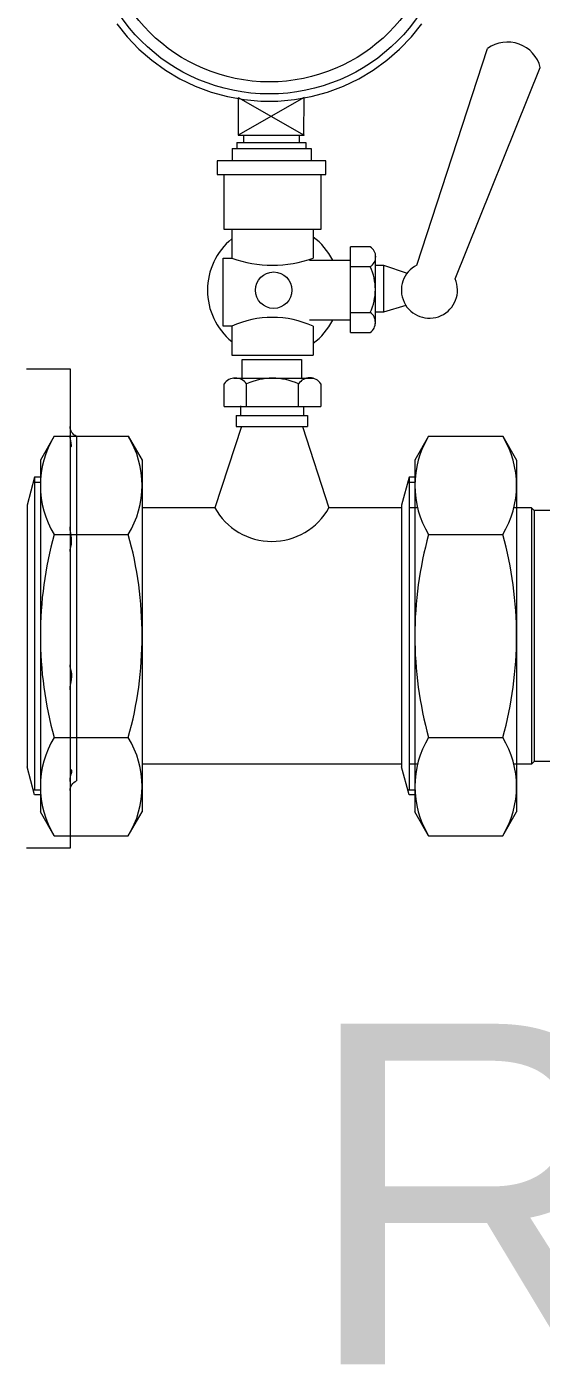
# Model space of a CAD drawing. Extents: x -6531732 to 89637, y -8915 to 32458.
# Drawn here: x 10806.8 to 10995.5, y 30939.9 to 31430.9 of the extents above; entities that cross this region are included whole.
import ezdxf

# ---------------------------------------------------------------- set-up
doc = ezdxf.new("R2010")
doc.units = 0
doc.layers.add('SAN-MC-TEXT', color=7, linetype='Continuous')
doc.layers.add('SAN-MC-VALVE', color=7, linetype='Continuous', lineweight=5)
doc.styles.get("Standard").update_dxf_attribs({"font": 'arial.ttf'})

# ---------------------------------------------------------------- blocks, each defined once
blk = doc.blocks.new('aaaqww')
at = {"color": 7, "linetype": 'Continuous', "lineweight": 5}
for p, q in [((-386642.61, 108727.11), (-386642.61, 108837.11)), ((-386639.61, 108727.11), (-386639.61, 108806.11)), ((-386642.61, 108617.11), (-386642.61, 108727.11)), ((-386639.61, 108648.11), (-386639.61, 108727.11))]:
    blk.add_line(p, q, dxfattribs=at)
for centre, start, end in [((-386637.61, 108810.69), 180, 246.42182), ((-386637.61, 108643.53), 113.57818, 180)]:
    blk.add_arc(centre, 5, start, end, dxfattribs=at)
for points in [[(-386642.61, 108837.11), (-386662.61, 108837.11)], [(-386662.61, 108617.11), (-386642.61, 108617.11)]]:
    blk.add_open_spline(points, degree=1, dxfattribs=at)
for points, knots in [([(-386642.61, 108806.55), (-386642.61, 108806.01), (-386642.55, 108805.5), (-386642.39, 108804.55), (-386642.28, 108804.11), (-386642.06, 108803.31), (-386641.96, 108802.95), (-386641.81, 108802.3), (-386641.77, 108802.03), (-386641.77, 108801.7), (-386641.78, 108801.6), (-386641.82, 108801.43), (-386641.85, 108801.36), (-386641.92, 108801.25), (-386641.97, 108801.21), (-386642.06, 108801.15), (-386642.12, 108801.13), (-386642.28, 108801.13), (-386642.39, 108801.18), (-386642.55, 108801.39), (-386642.61, 108801.55), (-386642.61, 108801.77)], [0, 0, 0, 0, 0.125, 0.125, 0.25, 0.25, 0.375, 0.375, 0.5, 0.5, 0.5625, 0.5625, 0.625, 0.625, 0.6875, 0.6875, 0.75, 0.75, 0.875, 0.875, 1, 1, 1, 1]), ([(-386642.61, 108764.49), (-386642.61, 108763.95), (-386642.55, 108763.4), (-386642.4, 108762.28), (-386642.29, 108761.71), (-386642.09, 108760.58), (-386642, 108760.02), (-386641.85, 108758.89), (-386641.81, 108758.34), (-386641.81, 108757.29), (-386641.86, 108756.77), (-386642, 108755.82), (-386642.09, 108755.38), (-386642.3, 108754.56), (-386642.4, 108754.19), (-386642.51, 108753.7), (-386642.55, 108753.55), (-386642.6, 108753.27), (-386642.61, 108753.14), (-386642.61, 108753.02)], [0, 0, 0, 0, 0.125, 0.125, 0.25, 0.25, 0.375, 0.375, 0.5, 0.5, 0.625, 0.625, 0.75, 0.75, 0.875, 0.875, 0.9375, 0.9375, 1, 1, 1, 1]), ([(-386642.61, 108700.9), (-386642.61, 108700.66), (-386642.56, 108700.37), (-386642.41, 108699.72), (-386642.32, 108699.36), (-386642.13, 108698.55), (-386642.04, 108698.12), (-386641.91, 108697.18), (-386641.88, 108696.68), (-386641.88, 108695.91), (-386641.89, 108695.65), (-386641.92, 108695.11), (-386641.95, 108694.84), (-386642.04, 108694.01), (-386642.13, 108693.46), (-386642.27, 108692.63), (-386642.32, 108692.34), (-386642.41, 108691.79), (-386642.45, 108691.51), (-386642.56, 108690.69), (-386642.61, 108690.15), (-386642.61, 108689.62)], [0, 0, 0, 0, 0.125, 0.125, 0.25, 0.25, 0.375, 0.375, 0.5, 0.5, 0.5625, 0.5625, 0.625, 0.625, 0.75, 0.75, 0.8125, 0.8125, 0.875, 0.875, 1, 1, 1, 1]), ([(-386642.29, 108652.77), (-386642.17, 108652.75), (-386641.89, 108652.69), (-386641.91, 108651.56), (-386642.43, 108649.85), (-386642.55, 108648.41), (-386642.61, 108647.72)], [0, 0, 0, 0, 0.212079, 0.509183, 0.764767, 1, 1, 1, 1])]:
    blk.add_open_spline(points, degree=3, knots=knots, dxfattribs=at)

msp = doc.modelspace()

# ---------------------------------------------------------------- linework, layer by layer
at = {"layer": 'SAN-MC-VALVE', "lineweight": 5}
for p, q in [((10949.91, 31343.41), (10975.83, 31422.94)), ((10963.88, 31338.32), (10995.15, 31415.9)), ((10884.37, 31404.92), (10884.37, 31391.09)), ((10884.37, 31404.92), (10908.56, 31391.09)), ((10908.5, 31404.92), (10884.37, 31391.09)), ((10908.47, 31390.94), (10908.5, 31404.92)), ((10884.35, 31391.09), (10908.56, 31391.09)), ((10886.27, 31391.09), (10886.27, 31388.37)), ((10906.67, 31391.15), (10906.67, 31388.37)), ((10882.12, 31386.16), (10911.07, 31386.16)), ((10882.12, 31386.16), (10882.12, 31381.64)), ((10883.82, 31388.37), (10883.82, 31386.16)), ((10883.82, 31388.37), (10909.11, 31388.37)), ((10909.11, 31388.37), (10909.11, 31386.16)), ((10911.07, 31386.16), (10911.07, 31381.64)), ((10881.98, 31356.6), (10881.98, 31345.97)), ((10911.83, 31356.6), (10911.83, 31345.97)), ((10925.48, 31318.72), (10925.48, 31350.05)), ((10925.48, 31342.85), (10932.79, 31342.85)), ((10937.69, 31343.33), (10946.29, 31340.42)), ((10925.48, 31326.01), (10932.79, 31326.01)), ((10945.88, 31328.54), (10937.69, 31326.09)), ((10881.98, 31320.99), (10881.98, 31310.35)), ((10911.83, 31320.99), (10911.83, 31310.35)), ((10881.98, 31310.35), (10911.83, 31310.35)), ((10887.42, 31291.5), (10887.42, 31299.79)), ((10906.49, 31291.5), (10906.49, 31299.79)), ((10879.15, 31291.5), (10914.66, 31291.5)), ((10885.16, 31291.78), (10885.16, 31288.42)), ((10908.27, 31291.57), (10908.27, 31288.21)), ((10883.62, 31288.19), (10883.62, 31284.12)), ((10883.62, 31288.19), (10909.76, 31288.19)), ((10909.76, 31288.19), (10909.76, 31284.12)), ((10883.62, 31284.12), (10909.76, 31284.12))]:
    msp.add_line(p, q, dxfattribs=at)
at = {"layer": 'SAN-MC-VALVE', "linetype": 'Continuous', "lineweight": 5}
for p, q in [((10816.84, 31280.55), (10811.77, 31271.77)), ((10816.84, 31280.55), (10844.03, 31280.55)), ((10844.03, 31280.55), (10849.1, 31271.77)), ((10954.19, 31280.55), (10949.12, 31271.77)), ((10954.19, 31280.55), (10981.38, 31280.55)), ((10981.38, 31280.55), (10986.45, 31271.77)), ((10811.77, 31271.77), (10811.77, 31142.69)), ((10849.1, 31271.77), (10849.1, 31142.69)), ((10949.12, 31271.77), (10949.12, 31142.69)), ((10986.45, 31271.77), (10986.45, 31142.69)), ((10809.68, 31265.55), (10806.93, 31255.27)), ((10809.18, 31263.68), (10811.77, 31263.68)), ((10809.68, 31265.55), (10809.68, 31150.77)), ((10811.77, 31265.55), (10809.68, 31265.55)), ((10947.03, 31265.55), (10944.28, 31255.27)), ((10946.53, 31263.68), (10949.12, 31263.68)), ((10947.03, 31265.55), (10947.03, 31150.77)), ((10949.12, 31265.55), (10947.03, 31265.55)), ((10806.93, 31255.27), (10806.93, 31159.19)), ((10944.28, 31255.27), (10944.28, 31159.19)), ((10950.12, 31254.27), (10947.03, 31254.27)), ((10991.91, 31254.27), (10985.45, 31254.27)), ((10991.91, 31254.27), (10991.91, 31160.18)), ((10991.91, 31254.27), (10992.92, 31253.26)), ((10992.92, 31253.26), (10992.92, 31161.19)), ((11003.26, 31253.26), (10992.92, 31253.26)), ((10816.84, 31244.49), (10844.03, 31244.49)), ((10954.19, 31244.49), (10981.38, 31244.49)), ((10816.84, 31169.97), (10844.03, 31169.97)), ((10954.19, 31169.97), (10981.38, 31169.97)), ((10809.68, 31148.91), (10806.93, 31159.19)), ((10947.03, 31148.91), (10944.28, 31159.19)), ((10950.12, 31160.18), (10947.03, 31160.18)), ((10991.91, 31160.18), (10985.45, 31160.18)), ((10991.91, 31160.18), (10992.92, 31161.19)), ((11003.26, 31161.19), (10992.92, 31161.19)), ((10809.18, 31150.77), (10811.77, 31150.77)), ((10811.77, 31148.91), (10809.68, 31148.91)), ((10946.53, 31150.77), (10949.12, 31150.77)), ((10949.12, 31148.91), (10947.03, 31148.91)), ((10816.84, 31133.91), (10811.77, 31142.69)), ((10844.03, 31133.91), (10849.1, 31142.69)), ((10954.19, 31133.91), (10949.12, 31142.69)), ((10981.38, 31133.91), (10986.45, 31142.69)), ((10816.84, 31133.91), (10844.03, 31133.91)), ((10954.19, 31133.91), (10981.38, 31133.91))]:
    msp.add_line(p, q, dxfattribs=at)
at = {"layer": 'SAN-MC-VALVE'}
for p, q in [((10875.74, 31254.27), (10849.1, 31254.27)), ((10944.28, 31254.27), (10917.63, 31254.27)), ((10944.28, 31160.18), (10849.1, 31160.18))]:
    msp.add_line(p, q, dxfattribs=at)
at = {"layer": 'SAN-MC-VALVE', "lineweight": 5}
for points in [[(10839.79, 31432.04), (10843.66, 31427.19), (10847.95, 31422.7), (10852.63, 31418.62), (10857.65, 31414.97), (10862.98, 31411.79), (10868.57, 31409.1), (10874.38, 31406.91), (10880.36, 31405.26), (10886.47, 31404.15), (10892.65, 31403.6), (10898.86, 31403.6), (10905.04, 31404.15), (10911.15, 31405.26), (10917.13, 31406.91), (10922.94, 31409.1), (10928.54, 31411.79), (10933.86, 31414.97), (10938.89, 31418.62), (10943.56, 31422.7), (10947.85, 31427.19), (10951.72, 31432.04)], [(10879.04, 31376.61), (10879.04, 31356.6), (10914.77, 31356.6), (10914.77, 31376.61)], [(10932.79, 31350.05), (10925.48, 31350.05)], [(10881.98, 31320.99), (10878.77, 31320.99), (10878.77, 31345.97), (10881.98, 31345.97)], [(10910.52, 31345.22), (10925.48, 31345.22)], [(10934.64, 31321.87), (10934.64, 31347.54)], [(10934.64, 31343.33), (10937.69, 31343.33), (10937.69, 31326.09), (10934.64, 31326.09)], [(10925.48, 31323.17), (10910.52, 31323.17)], [(10925.48, 31318.72), (10932.79, 31318.72)], [(10885.83, 31301.88), (10885.83, 31308.76), (10907.56, 31308.76), (10907.56, 31301.88)], [(10882.73, 31301.88), (10911.81, 31301.88)], [(10879.15, 31291.5), (10879.15, 31299.79)], [(10914.66, 31299.79), (10914.66, 31291.5)], [(10885.53, 31284.12), (10875.74, 31254.27)], [(10907.91, 31284.12), (10917.63, 31254.27)]]:
    msp.add_lwpolyline(points, dxfattribs=at)
msp.add_lwpolyline([(10876.66, 31376.61), (10916.53, 31376.61), (10916.53, 31381.64), (10876.66, 31381.64)], close=True, dxfattribs=at)
for centre, radius in [((10895.76, 31472.7), 66.47), ((10895.76, 31472.7), 62.04), ((10897.35, 31334.19), 6.69)]:
    msp.add_circle(centre, radius, dxfattribs=at)
for centre, radius, start, end in [((10983.12, 31412.91), 12.4, 13.991, 126.009), ((10897.35, 31334.19), 24.29, 129.2376, 230.7624), ((10897.35, 31334.19), 24.29, 26.9874, 53.4243), ((10930.53, 31346.45), 4.26, 302.1374, 57.8626), ((10896.9, 31387.69), 44.31, 250.3246, 289.6754), ((10914.55, 31334.43), 20.09, 335.2225, 24.7775), ((10954.47, 31334.19), 10.28, 116.3085, 23.6915), ((10930.19, 31322.36), 4.48, 305.5529, 54.4471), ((10896.9, 31287.87), 36.32, 65.7479, 114.2521), ((10897.35, 31334.19), 24.29, 306.5757, 333.0126), ((10883.28, 31296.83), 5.08, 35.5529, 144.4471), ((10896.95, 31279.12), 22.76, 65.2225, 114.7775), ((10910.57, 31297.22), 4.82, 32.1374, 147.8626), ((10896.69, 31265.97), 23.99, 209.1721, 330.8279)]:
    msp.add_arc(centre, radius, start, end, dxfattribs=at)
at = {"layer": 'SAN-MC-VALVE', "linetype": 'Continuous', "lineweight": 5}
for centre, radius, start, end in [((10846.36, 31262.52), 34.59, 148.5878, 211.4122), ((10814.5, 31262.52), 34.59, 328.5878, 31.4122), ((10983.71, 31262.52), 34.59, 148.5878, 211.4122), ((10951.85, 31262.52), 34.59, 328.5878, 31.4122), ((10951.24, 31207.23), 139.47, 164.5036, 195.4964), ((10709.63, 31207.23), 139.47, 344.5036, 15.4964), ((11088.59, 31207.23), 139.47, 164.5036, 195.4964), ((10846.98, 31207.23), 139.47, 344.5036, 15.4964), ((10846.36, 31151.94), 34.59, 148.5878, 211.4122), ((10814.5, 31151.94), 34.59, 328.5878, 31.4122), ((10983.71, 31151.94), 34.59, 148.5878, 211.4122), ((10951.85, 31151.94), 34.59, 328.5878, 31.4122)]:
    msp.add_arc(centre, radius, start, end, dxfattribs=at)

# ---------------------------------------------------------------- block references
at = {"xscale": -0.8, "yscale": 0.8, "zscale": 0.8, "rotation": 180}
msp.add_blockref('aaaqww', (320136.74, 118199, 4731.77), dxfattribs=at)

# ---------------------------------------------------------------- texts
at = {"layer": 'SAN-MC-TEXT', "insert": (11140.29, 31064.86), "char_height": 125, "width": 861.0061, "attachment_point": 3}
msp.add_mtext('RT', dxfattribs=at)

doc.saveas('drawing.dxf')
